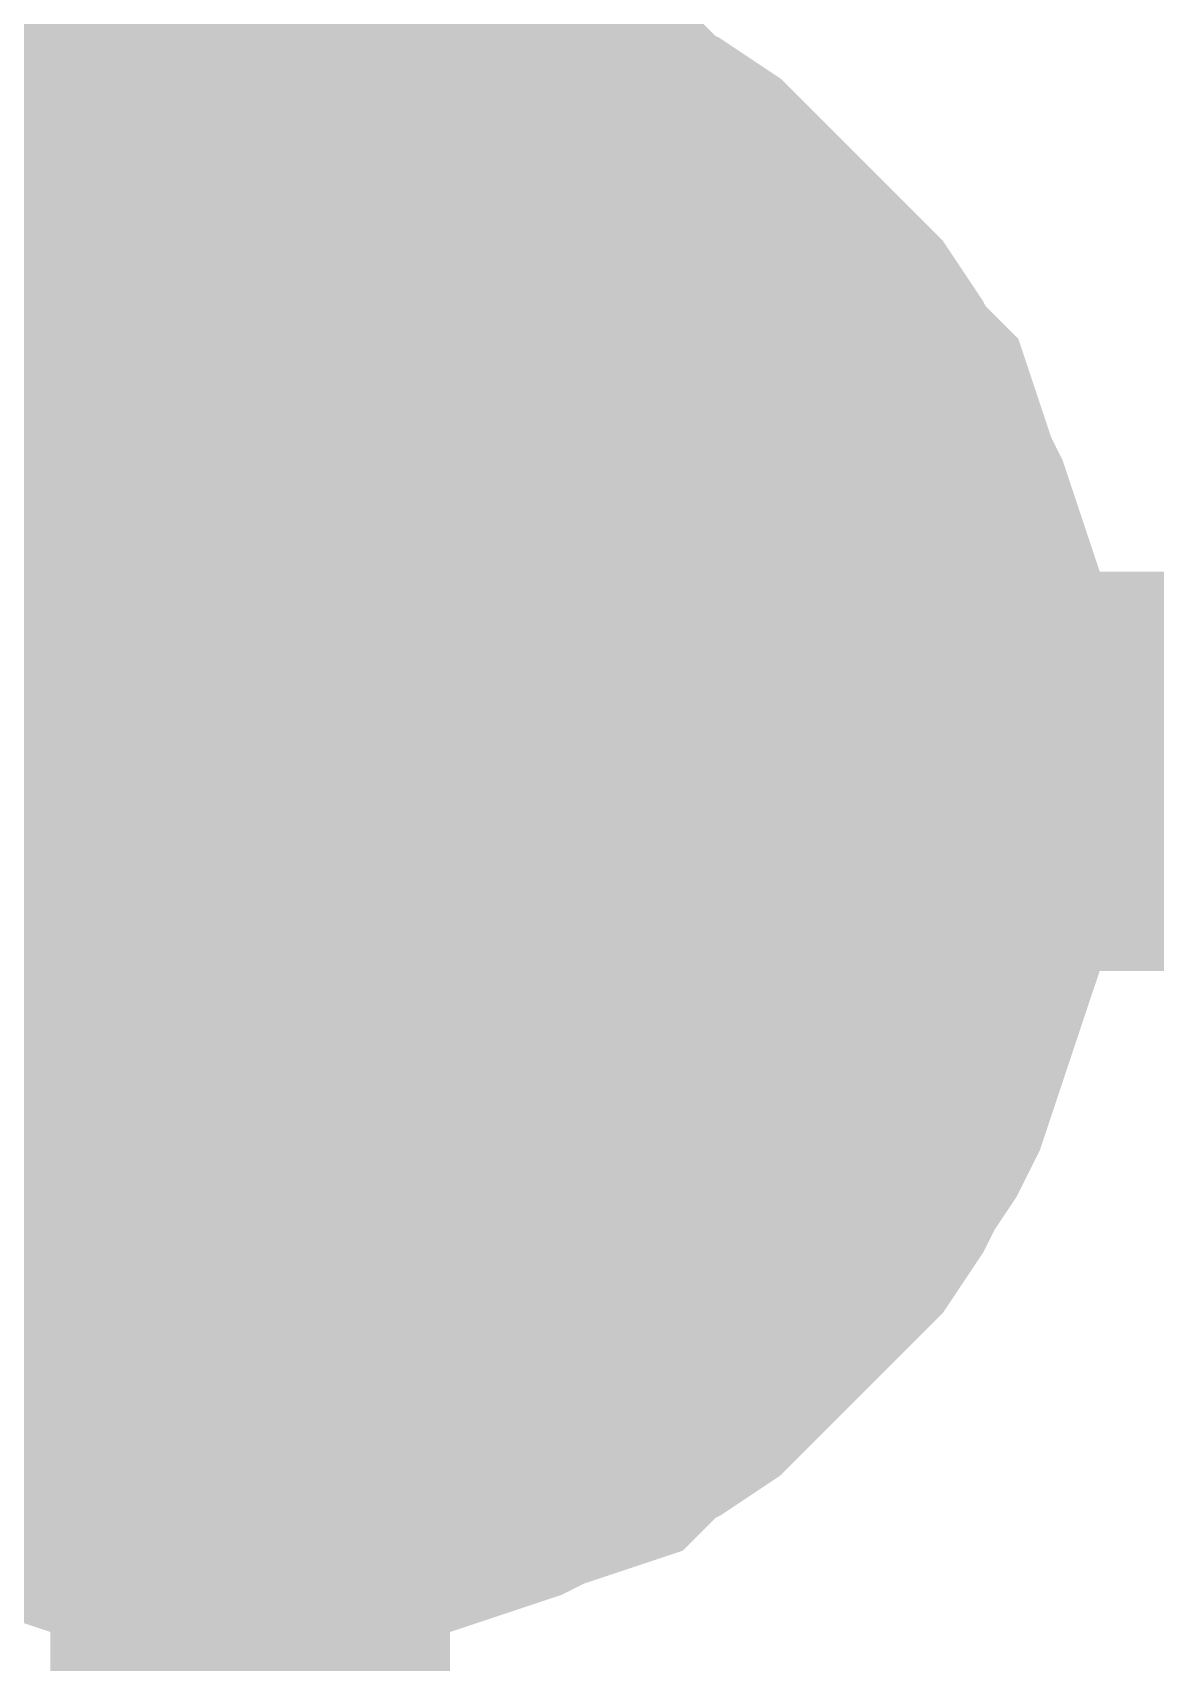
# Model space of a CAD drawing. Header units: inches. Extents: x 0 to 431, y 0 to 297.
# Drawn here: x 28.847 to 29.689, y 98.33 to 99.553 of the extents above; entities that cross this region are included whole.
import ezdxf

# ---------------------------------------------------------------- set-up
doc = ezdxf.new("R2010")
doc.units = ezdxf.units.IN
doc.layers.add('Sheet', color=255, linetype='Continuous')

msp = doc.modelspace()

# ---------------------------------------------------------------- linework, layer by layer
at = {"layer": 'Sheet'}
for points in [[(29.01, 98.9985, 0.2997, 0.2997, 0), (29.01, 101.5359, 0.2997, 0.2997, 0)], [(28.6824, 99.385, 0.2997, 0.2997, 0), (28.7076, 99.4018, 0.2997, 0.2997, 0), (28.7244, 99.4186, 0.2997, 0.2997, 0), (28.7496, 99.427, 0.2997, 0.2997, 0), (28.7664, 99.4438, 0.2997, 0.2997, 0), (28.7916, 99.4522, 0.2997, 0.2997, 0), (28.8168, 99.4606, 0.2997, 0.2997, 0), (28.8336, 99.469, 0.2997, 0.2997, 0), (28.8588, 99.4774, 0.2997, 0.2997, 0), (28.884, 99.4858, 0.2997, 0.2997, 0), (28.9092, 99.4942, 0.2997, 0.2997, 0), (28.9344, 99.4942, 0.2997, 0.2997, 0), (28.9596, 99.5026, 0.2997, 0.2997, 0), (28.9848, 99.5026, 0.2997, 0.2997, 0), (29.01, 99.5026, 0.2997, 0.2997, 0)], [(28.6824, 99.385, 0.2997, 0.2997, 0), (28.7076, 99.4018, 0.2997, 0.2997, 0), (28.7244, 99.4186, 0.2997, 0.2997, 0), (28.7496, 99.427, 0.2997, 0.2997, 0), (28.7664, 99.4438, 0.2997, 0.2997, 0), (28.7916, 99.4522, 0.2997, 0.2997, 0), (28.8168, 99.4606, 0.2997, 0.2997, 0), (28.8336, 99.469, 0.2997, 0.2997, 0), (28.8588, 99.4774, 0.2997, 0.2997, 0), (28.884, 99.4858, 0.2997, 0.2997, 0), (28.9092, 99.4942, 0.2997, 0.2997, 0), (28.9344, 99.4942, 0.2997, 0.2997, 0), (28.9596, 99.5026, 0.2997, 0.2997, 0), (28.9848, 99.5026, 0.2997, 0.2997, 0), (29.01, 99.5026, 0.2997, 0.2997, 0)], [(28.6824, 99.385, 0.2997, 0.2997, 0), (28.7076, 99.4018, 0.2997, 0.2997, 0), (28.7244, 99.4186, 0.2997, 0.2997, 0), (28.7496, 99.427, 0.2997, 0.2997, 0), (28.7664, 99.4438, 0.2997, 0.2997, 0), (28.7916, 99.4522, 0.2997, 0.2997, 0), (28.8168, 99.4606, 0.2997, 0.2997, 0), (28.8336, 99.469, 0.2997, 0.2997, 0), (28.8588, 99.4774, 0.2997, 0.2997, 0), (28.884, 99.4858, 0.2997, 0.2997, 0), (28.9092, 99.4942, 0.2997, 0.2997, 0), (28.9344, 99.4942, 0.2997, 0.2997, 0), (28.9596, 99.5026, 0.2997, 0.2997, 0), (28.9848, 99.5026, 0.2997, 0.2997, 0), (29.01, 99.5026, 0.2997, 0.2997, 0)], [(28.6824, 99.385, 0.2997, 0.2997, 0), (28.7076, 99.4018, 0.2997, 0.2997, 0), (28.7244, 99.4186, 0.2997, 0.2997, 0), (28.7496, 99.427, 0.2997, 0.2997, 0), (28.7664, 99.4438, 0.2997, 0.2997, 0), (28.7916, 99.4522, 0.2997, 0.2997, 0), (28.8168, 99.4606, 0.2997, 0.2997, 0), (28.8336, 99.469, 0.2997, 0.2997, 0), (28.8588, 99.4774, 0.2997, 0.2997, 0), (28.884, 99.4858, 0.2997, 0.2997, 0), (28.9092, 99.4942, 0.2997, 0.2997, 0), (28.9344, 99.4942, 0.2997, 0.2997, 0), (28.9596, 99.5026, 0.2997, 0.2997, 0), (28.9848, 99.5026, 0.2997, 0.2997, 0), (29.01, 99.5026, 0.2997, 0.2997, 0)], [(29.01, 99.5026, 0.2997, 0.2997, 0), (29.01, 99.5026, 0.2997, 0.2997, 0)], [(29.01, 99.5026, 0.2997, 0.2997, 0), (29.0353, 99.5026, 0.2997, 0.2997, 0), (29.0605, 99.5026, 0.2997, 0.2997, 0), (29.0857, 99.4942, 0.2997, 0.2997, 0), (29.1109, 99.4942, 0.2997, 0.2997, 0), (29.1361, 99.4858, 0.2997, 0.2997, 0), (29.1613, 99.4774, 0.2997, 0.2997, 0), (29.1865, 99.469, 0.2997, 0.2997, 0), (29.2033, 99.4606, 0.2997, 0.2997, 0), (29.2285, 99.4522, 0.2997, 0.2997, 0), (29.2537, 99.4438, 0.2997, 0.2997, 0), (29.2705, 99.427, 0.2997, 0.2997, 0), (29.2873, 99.4186, 0.2997, 0.2997, 0), (29.3125, 99.4018, 0.2997, 0.2997, 0), (29.3293, 99.385, 0.2997, 0.2997, 0), (29.3461, 99.3682, 0.2997, 0.2997, 0), (29.3629, 99.3514, 0.2997, 0.2997, 0), (29.3797, 99.3346, 0.2997, 0.2997, 0), (29.3965, 99.3178, 0.2997, 0.2997, 0), (29.4133, 99.301, 0.2997, 0.2997, 0), (29.4301, 99.2758, 0.2997, 0.2997, 0), (29.4385, 99.259, 0.2997, 0.2997, 0), (29.4553, 99.2422, 0.2997, 0.2997, 0), (29.4637, 99.217, 0.2997, 0.2997, 0), (29.4721, 99.1918, 0.2997, 0.2997, 0), (29.4805, 99.175, 0.2997, 0.2997, 0), (29.4889, 99.1498, 0.2997, 0.2997, 0), (29.4973, 99.1246, 0.2997, 0.2997, 0), (29.5057, 99.0994, 0.2997, 0.2997, 0), (29.5057, 99.0742, 0.2997, 0.2997, 0), (29.5141, 99.0489, 0.2997, 0.2997, 0), (29.5141, 99.0237, 0.2997, 0.2997, 0), (29.5141, 98.9985, 0.2997, 0.2997, 0)], [(29.01, 99.5026, 0.2997, 0.2997, 0), (29.01, 99.5026, 0.2997, 0.2997, 0)], [(29.01, 99.5026, 0.2997, 0.2997, 0), (29.0353, 99.5026, 0.2997, 0.2997, 0), (29.0605, 99.5026, 0.2997, 0.2997, 0), (29.0857, 99.4942, 0.2997, 0.2997, 0), (29.1109, 99.4942, 0.2997, 0.2997, 0), (29.1361, 99.4858, 0.2997, 0.2997, 0), (29.1613, 99.4774, 0.2997, 0.2997, 0), (29.1865, 99.469, 0.2997, 0.2997, 0), (29.2033, 99.4606, 0.2997, 0.2997, 0), (29.2285, 99.4522, 0.2997, 0.2997, 0), (29.2537, 99.4438, 0.2997, 0.2997, 0), (29.2705, 99.427, 0.2997, 0.2997, 0), (29.2873, 99.4186, 0.2997, 0.2997, 0), (29.3125, 99.4018, 0.2997, 0.2997, 0), (29.3293, 99.385, 0.2997, 0.2997, 0), (29.3461, 99.3682, 0.2997, 0.2997, 0), (29.3629, 99.3514, 0.2997, 0.2997, 0), (29.3797, 99.3346, 0.2997, 0.2997, 0), (29.3965, 99.3178, 0.2997, 0.2997, 0), (29.4133, 99.301, 0.2997, 0.2997, 0), (29.4301, 99.2758, 0.2997, 0.2997, 0), (29.4385, 99.259, 0.2997, 0.2997, 0), (29.4553, 99.2422, 0.2997, 0.2997, 0), (29.4637, 99.217, 0.2997, 0.2997, 0), (29.4721, 99.1918, 0.2997, 0.2997, 0), (29.4805, 99.175, 0.2997, 0.2997, 0), (29.4889, 99.1498, 0.2997, 0.2997, 0), (29.4973, 99.1246, 0.2997, 0.2997, 0), (29.5057, 99.0994, 0.2997, 0.2997, 0), (29.5057, 99.0742, 0.2997, 0.2997, 0), (29.5141, 99.0489, 0.2997, 0.2997, 0), (29.5141, 99.0237, 0.2997, 0.2997, 0), (29.5141, 98.9985, 0.2997, 0.2997, 0)], [(29.01, 99.5026, 0.2997, 0.2997, 0), (29.01, 99.5026, 0.2997, 0.2997, 0)], [(29.01, 99.5026, 0.2997, 0.2997, 0), (29.0353, 99.5026, 0.2997, 0.2997, 0), (29.0605, 99.5026, 0.2997, 0.2997, 0), (29.0857, 99.4942, 0.2997, 0.2997, 0), (29.1109, 99.4942, 0.2997, 0.2997, 0), (29.1361, 99.4858, 0.2997, 0.2997, 0), (29.1613, 99.4774, 0.2997, 0.2997, 0), (29.1865, 99.469, 0.2997, 0.2997, 0), (29.2033, 99.4606, 0.2997, 0.2997, 0), (29.2285, 99.4522, 0.2997, 0.2997, 0), (29.2537, 99.4438, 0.2997, 0.2997, 0), (29.2705, 99.427, 0.2997, 0.2997, 0), (29.2873, 99.4186, 0.2997, 0.2997, 0), (29.3125, 99.4018, 0.2997, 0.2997, 0), (29.3293, 99.385, 0.2997, 0.2997, 0), (29.3461, 99.3682, 0.2997, 0.2997, 0), (29.3629, 99.3514, 0.2997, 0.2997, 0), (29.3797, 99.3346, 0.2997, 0.2997, 0), (29.3965, 99.3178, 0.2997, 0.2997, 0), (29.4133, 99.301, 0.2997, 0.2997, 0), (29.4301, 99.2758, 0.2997, 0.2997, 0), (29.4385, 99.259, 0.2997, 0.2997, 0), (29.4553, 99.2422, 0.2997, 0.2997, 0), (29.4637, 99.217, 0.2997, 0.2997, 0), (29.4721, 99.1918, 0.2997, 0.2997, 0), (29.4805, 99.175, 0.2997, 0.2997, 0), (29.4889, 99.1498, 0.2997, 0.2997, 0), (29.4973, 99.1246, 0.2997, 0.2997, 0), (29.5057, 99.0994, 0.2997, 0.2997, 0), (29.5057, 99.0742, 0.2997, 0.2997, 0), (29.5141, 99.0489, 0.2997, 0.2997, 0), (29.5141, 99.0237, 0.2997, 0.2997, 0), (29.5141, 98.9985, 0.2997, 0.2997, 0)], [(29.01, 99.5026, 0.2997, 0.2997, 0), (29.01, 99.5026, 0.2997, 0.2997, 0)], [(29.01, 99.5026, 0.2997, 0.2997, 0), (29.0353, 99.5026, 0.2997, 0.2997, 0), (29.0605, 99.5026, 0.2997, 0.2997, 0), (29.0857, 99.4942, 0.2997, 0.2997, 0), (29.1109, 99.4942, 0.2997, 0.2997, 0), (29.1361, 99.4858, 0.2997, 0.2997, 0), (29.1613, 99.4774, 0.2997, 0.2997, 0), (29.1865, 99.469, 0.2997, 0.2997, 0), (29.2033, 99.4606, 0.2997, 0.2997, 0), (29.2285, 99.4522, 0.2997, 0.2997, 0), (29.2537, 99.4438, 0.2997, 0.2997, 0), (29.2705, 99.427, 0.2997, 0.2997, 0), (29.2873, 99.4186, 0.2997, 0.2997, 0), (29.3125, 99.4018, 0.2997, 0.2997, 0), (29.3293, 99.385, 0.2997, 0.2997, 0), (29.3461, 99.3682, 0.2997, 0.2997, 0), (29.3629, 99.3514, 0.2997, 0.2997, 0), (29.3797, 99.3346, 0.2997, 0.2997, 0), (29.3965, 99.3178, 0.2997, 0.2997, 0), (29.4133, 99.301, 0.2997, 0.2997, 0), (29.4301, 99.2758, 0.2997, 0.2997, 0), (29.4385, 99.259, 0.2997, 0.2997, 0), (29.4553, 99.2422, 0.2997, 0.2997, 0), (29.4637, 99.217, 0.2997, 0.2997, 0), (29.4721, 99.1918, 0.2997, 0.2997, 0), (29.4805, 99.175, 0.2997, 0.2997, 0), (29.4889, 99.1498, 0.2997, 0.2997, 0), (29.4973, 99.1246, 0.2997, 0.2997, 0), (29.5057, 99.0994, 0.2997, 0.2997, 0), (29.5057, 99.0742, 0.2997, 0.2997, 0), (29.5141, 99.0489, 0.2997, 0.2997, 0), (29.5141, 99.0237, 0.2997, 0.2997, 0), (29.5141, 98.9985, 0.2997, 0.2997, 0)], [(28.7916, 99.4522, 0.0991, 0.0991, 0), (28.8168, 99.4606, 0.0991, 0.0991, 0), (28.8336, 99.469, 0.0991, 0.0991, 0), (28.8588, 99.4774, 0.0991, 0.0991, 0), (28.884, 99.4858, 0.0991, 0.0991, 0), (28.9092, 99.4942, 0.0991, 0.0991, 0), (28.9344, 99.4942, 0.0991, 0.0991, 0), (28.9596, 99.5026, 0.0991, 0.0991, 0), (28.9848, 99.5026, 0.0991, 0.0991, 0), (29.01, 99.5026, 0.0991, 0.0991, 0)], [(28.7916, 99.4522, 0.0991, 0.0991, 0), (28.8168, 99.4606, 0.0991, 0.0991, 0), (28.8336, 99.469, 0.0991, 0.0991, 0), (28.8588, 99.4774, 0.0991, 0.0991, 0), (28.884, 99.4858, 0.0991, 0.0991, 0), (28.9092, 99.4942, 0.0991, 0.0991, 0), (28.9344, 99.4942, 0.0991, 0.0991, 0), (28.9596, 99.5026, 0.0991, 0.0991, 0), (28.9848, 99.5026, 0.0991, 0.0991, 0), (29.01, 99.5026, 0.0991, 0.0991, 0)], [(28.7916, 99.4522, 0.0991, 0.0991, 0), (28.8168, 99.4606, 0.0991, 0.0991, 0), (28.8336, 99.469, 0.0991, 0.0991, 0), (28.8588, 99.4774, 0.0991, 0.0991, 0), (28.884, 99.4858, 0.0991, 0.0991, 0), (28.9092, 99.4942, 0.0991, 0.0991, 0), (28.9344, 99.4942, 0.0991, 0.0991, 0), (28.9596, 99.5026, 0.0991, 0.0991, 0), (28.9848, 99.5026, 0.0991, 0.0991, 0), (29.01, 99.5026, 0.0991, 0.0991, 0)], [(28.7916, 99.4522, 0.0991, 0.0991, 0), (28.8168, 99.4606, 0.0991, 0.0991, 0), (28.8336, 99.469, 0.0991, 0.0991, 0), (28.8588, 99.4774, 0.0991, 0.0991, 0), (28.884, 99.4858, 0.0991, 0.0991, 0), (28.9092, 99.4942, 0.0991, 0.0991, 0), (28.9344, 99.4942, 0.0991, 0.0991, 0), (28.9596, 99.5026, 0.0991, 0.0991, 0), (28.9848, 99.5026, 0.0991, 0.0991, 0), (29.01, 99.5026, 0.0991, 0.0991, 0)], [(29.01, 99.5026, 0.0991, 0.0991, 0), (29.01, 99.5026, 0.0991, 0.0991, 0)], [(29.01, 99.5026, 0.0991, 0.0991, 0), (29.0353, 99.5026, 0.0991, 0.0991, 0), (29.0605, 99.5026, 0.0991, 0.0991, 0), (29.0857, 99.4942, 0.0991, 0.0991, 0), (29.1109, 99.4942, 0.0991, 0.0991, 0), (29.1361, 99.4858, 0.0991, 0.0991, 0), (29.1613, 99.4774, 0.0991, 0.0991, 0), (29.1865, 99.469, 0.0991, 0.0991, 0), (29.2033, 99.4606, 0.0991, 0.0991, 0), (29.2285, 99.4522, 0.0991, 0.0991, 0), (29.2537, 99.4438, 0.0991, 0.0991, 0), (29.2705, 99.427, 0.0991, 0.0991, 0), (29.2873, 99.4186, 0.0991, 0.0991, 0), (29.3125, 99.4018, 0.0991, 0.0991, 0), (29.3293, 99.385, 0.0991, 0.0991, 0), (29.3461, 99.3682, 0.0991, 0.0991, 0), (29.3629, 99.3514, 0.0991, 0.0991, 0), (29.3797, 99.3346, 0.0991, 0.0991, 0), (29.3965, 99.3178, 0.0991, 0.0991, 0), (29.4133, 99.301, 0.0991, 0.0991, 0), (29.4301, 99.2758, 0.0991, 0.0991, 0), (29.4385, 99.259, 0.0991, 0.0991, 0), (29.4553, 99.2422, 0.0991, 0.0991, 0), (29.4637, 99.217, 0.0991, 0.0991, 0), (29.4721, 99.1918, 0.0991, 0.0991, 0), (29.4805, 99.175, 0.0991, 0.0991, 0), (29.4889, 99.1498, 0.0991, 0.0991, 0), (29.4973, 99.1246, 0.0991, 0.0991, 0), (29.5057, 99.0994, 0.0991, 0.0991, 0), (29.5057, 99.0742, 0.0991, 0.0991, 0), (29.5141, 99.0489, 0.0991, 0.0991, 0), (29.5141, 99.0237, 0.0991, 0.0991, 0), (29.5141, 98.9985, 0.0991, 0.0991, 0)], [(29.01, 99.5026, 0.0991, 0.0991, 0), (29.01, 99.5026, 0.0991, 0.0991, 0)], [(29.01, 99.5026, 0.0991, 0.0991, 0), (29.0353, 99.5026, 0.0991, 0.0991, 0), (29.0605, 99.5026, 0.0991, 0.0991, 0), (29.0857, 99.4942, 0.0991, 0.0991, 0), (29.1109, 99.4942, 0.0991, 0.0991, 0), (29.1361, 99.4858, 0.0991, 0.0991, 0), (29.1613, 99.4774, 0.0991, 0.0991, 0), (29.1865, 99.469, 0.0991, 0.0991, 0), (29.2033, 99.4606, 0.0991, 0.0991, 0), (29.2285, 99.4522, 0.0991, 0.0991, 0), (29.2537, 99.4438, 0.0991, 0.0991, 0), (29.2705, 99.427, 0.0991, 0.0991, 0), (29.2873, 99.4186, 0.0991, 0.0991, 0), (29.3125, 99.4018, 0.0991, 0.0991, 0), (29.3293, 99.385, 0.0991, 0.0991, 0), (29.3461, 99.3682, 0.0991, 0.0991, 0), (29.3629, 99.3514, 0.0991, 0.0991, 0), (29.3797, 99.3346, 0.0991, 0.0991, 0), (29.3965, 99.3178, 0.0991, 0.0991, 0), (29.4133, 99.301, 0.0991, 0.0991, 0), (29.4301, 99.2758, 0.0991, 0.0991, 0), (29.4385, 99.259, 0.0991, 0.0991, 0), (29.4553, 99.2422, 0.0991, 0.0991, 0), (29.4637, 99.217, 0.0991, 0.0991, 0), (29.4721, 99.1918, 0.0991, 0.0991, 0), (29.4805, 99.175, 0.0991, 0.0991, 0), (29.4889, 99.1498, 0.0991, 0.0991, 0), (29.4973, 99.1246, 0.0991, 0.0991, 0), (29.5057, 99.0994, 0.0991, 0.0991, 0), (29.5057, 99.0742, 0.0991, 0.0991, 0), (29.5141, 99.0489, 0.0991, 0.0991, 0), (29.5141, 99.0237, 0.0991, 0.0991, 0), (29.5141, 98.9985, 0.0991, 0.0991, 0)], [(29.01, 99.5026, 0.0991, 0.0991, 0), (29.01, 99.5026, 0.0991, 0.0991, 0)], [(29.01, 99.5026, 0.0991, 0.0991, 0), (29.0353, 99.5026, 0.0991, 0.0991, 0), (29.0605, 99.5026, 0.0991, 0.0991, 0), (29.0857, 99.4942, 0.0991, 0.0991, 0), (29.1109, 99.4942, 0.0991, 0.0991, 0), (29.1361, 99.4858, 0.0991, 0.0991, 0), (29.1613, 99.4774, 0.0991, 0.0991, 0), (29.1865, 99.469, 0.0991, 0.0991, 0), (29.2033, 99.4606, 0.0991, 0.0991, 0), (29.2285, 99.4522, 0.0991, 0.0991, 0), (29.2537, 99.4438, 0.0991, 0.0991, 0), (29.2705, 99.427, 0.0991, 0.0991, 0), (29.2873, 99.4186, 0.0991, 0.0991, 0), (29.3125, 99.4018, 0.0991, 0.0991, 0), (29.3293, 99.385, 0.0991, 0.0991, 0), (29.3461, 99.3682, 0.0991, 0.0991, 0), (29.3629, 99.3514, 0.0991, 0.0991, 0), (29.3797, 99.3346, 0.0991, 0.0991, 0), (29.3965, 99.3178, 0.0991, 0.0991, 0), (29.4133, 99.301, 0.0991, 0.0991, 0), (29.4301, 99.2758, 0.0991, 0.0991, 0), (29.4385, 99.259, 0.0991, 0.0991, 0), (29.4553, 99.2422, 0.0991, 0.0991, 0), (29.4637, 99.217, 0.0991, 0.0991, 0), (29.4721, 99.1918, 0.0991, 0.0991, 0), (29.4805, 99.175, 0.0991, 0.0991, 0), (29.4889, 99.1498, 0.0991, 0.0991, 0), (29.4973, 99.1246, 0.0991, 0.0991, 0), (29.5057, 99.0994, 0.0991, 0.0991, 0), (29.5057, 99.0742, 0.0991, 0.0991, 0), (29.5141, 99.0489, 0.0991, 0.0991, 0), (29.5141, 99.0237, 0.0991, 0.0991, 0), (29.5141, 98.9985, 0.0991, 0.0991, 0)], [(29.01, 99.5026, 0.0991, 0.0991, 0), (29.01, 99.5026, 0.0991, 0.0991, 0)], [(29.01, 99.5026, 0.0991, 0.0991, 0), (29.0353, 99.5026, 0.0991, 0.0991, 0), (29.0605, 99.5026, 0.0991, 0.0991, 0), (29.0857, 99.4942, 0.0991, 0.0991, 0), (29.1109, 99.4942, 0.0991, 0.0991, 0), (29.1361, 99.4858, 0.0991, 0.0991, 0), (29.1613, 99.4774, 0.0991, 0.0991, 0), (29.1865, 99.469, 0.0991, 0.0991, 0), (29.2033, 99.4606, 0.0991, 0.0991, 0), (29.2285, 99.4522, 0.0991, 0.0991, 0), (29.2537, 99.4438, 0.0991, 0.0991, 0), (29.2705, 99.427, 0.0991, 0.0991, 0), (29.2873, 99.4186, 0.0991, 0.0991, 0), (29.3125, 99.4018, 0.0991, 0.0991, 0), (29.3293, 99.385, 0.0991, 0.0991, 0), (29.3461, 99.3682, 0.0991, 0.0991, 0), (29.3629, 99.3514, 0.0991, 0.0991, 0), (29.3797, 99.3346, 0.0991, 0.0991, 0), (29.3965, 99.3178, 0.0991, 0.0991, 0), (29.4133, 99.301, 0.0991, 0.0991, 0), (29.4301, 99.2758, 0.0991, 0.0991, 0), (29.4385, 99.259, 0.0991, 0.0991, 0), (29.4553, 99.2422, 0.0991, 0.0991, 0), (29.4637, 99.217, 0.0991, 0.0991, 0), (29.4721, 99.1918, 0.0991, 0.0991, 0), (29.4805, 99.175, 0.0991, 0.0991, 0), (29.4889, 99.1498, 0.0991, 0.0991, 0), (29.4973, 99.1246, 0.0991, 0.0991, 0), (29.5057, 99.0994, 0.0991, 0.0991, 0), (29.5057, 99.0742, 0.0991, 0.0991, 0), (29.5141, 99.0489, 0.0991, 0.0991, 0), (29.5141, 99.0237, 0.0991, 0.0991, 0), (29.5141, 98.9985, 0.0991, 0.0991, 0)], [(29.5141, 98.9985, 0.2997, 0.2997, 0), (29.5141, 98.9733, 0.2997, 0.2997, 0), (29.5141, 98.9481, 0.2997, 0.2997, 0), (29.5057, 98.9229, 0.2997, 0.2997, 0), (29.5057, 98.8977, 0.2997, 0.2997, 0), (29.4973, 98.8725, 0.2997, 0.2997, 0), (29.4889, 98.8473, 0.2997, 0.2997, 0), (29.4805, 98.8221, 0.2997, 0.2997, 0), (29.4721, 98.7969, 0.2997, 0.2997, 0), (29.4637, 98.7717, 0.2997, 0.2997, 0), (29.4553, 98.7549, 0.2997, 0.2997, 0), (29.4385, 98.7297, 0.2997, 0.2997, 0), (29.4301, 98.7129, 0.2997, 0.2997, 0), (29.4133, 98.6877, 0.2997, 0.2997, 0), (29.3965, 98.6709, 0.2997, 0.2997, 0), (29.3797, 98.6541, 0.2997, 0.2997, 0), (29.3629, 98.6373, 0.2997, 0.2997, 0), (29.3461, 98.6205, 0.2997, 0.2997, 0), (29.3293, 98.6036, 0.2997, 0.2997, 0), (29.3125, 98.5868, 0.2997, 0.2997, 0), (29.2873, 98.57, 0.2997, 0.2997, 0), (29.2705, 98.5616, 0.2997, 0.2997, 0), (29.2537, 98.5448, 0.2997, 0.2997, 0), (29.2285, 98.5364, 0.2997, 0.2997, 0), (29.2033, 98.528, 0.2997, 0.2997, 0), (29.1865, 98.5196, 0.2997, 0.2997, 0), (29.1613, 98.5112, 0.2997, 0.2997, 0), (29.1361, 98.5028, 0.2997, 0.2997, 0), (29.1109, 98.4944, 0.2997, 0.2997, 0), (29.0857, 98.4944, 0.2997, 0.2997, 0), (29.0605, 98.486, 0.2997, 0.2997, 0), (29.0353, 98.486, 0.2997, 0.2997, 0), (29.01, 98.486, 0.2997, 0.2997, 0)], [(65.5057, 98.9985, 0.2997, 0.2997, 0), (29.01, 98.9985, 0.2997, 0.2997, 0), (29.01, 91, 0.2997, 0.2997, 0), (29.01, 70.9953, 0.2997, 0.2997, 0)], [(29.5141, 98.9985, 0.2997, 0.2997, 0), (29.5141, 98.9733, 0.2997, 0.2997, 0), (29.5141, 98.9481, 0.2997, 0.2997, 0), (29.5057, 98.9229, 0.2997, 0.2997, 0), (29.5057, 98.8977, 0.2997, 0.2997, 0), (29.4973, 98.8725, 0.2997, 0.2997, 0), (29.4889, 98.8473, 0.2997, 0.2997, 0), (29.4805, 98.8221, 0.2997, 0.2997, 0), (29.4721, 98.7969, 0.2997, 0.2997, 0), (29.4637, 98.7717, 0.2997, 0.2997, 0), (29.4553, 98.7549, 0.2997, 0.2997, 0), (29.4385, 98.7297, 0.2997, 0.2997, 0), (29.4301, 98.7129, 0.2997, 0.2997, 0), (29.4133, 98.6877, 0.2997, 0.2997, 0), (29.3965, 98.6709, 0.2997, 0.2997, 0), (29.3797, 98.6541, 0.2997, 0.2997, 0), (29.3629, 98.6373, 0.2997, 0.2997, 0), (29.3461, 98.6205, 0.2997, 0.2997, 0), (29.3293, 98.6036, 0.2997, 0.2997, 0), (29.3125, 98.5868, 0.2997, 0.2997, 0), (29.2873, 98.57, 0.2997, 0.2997, 0), (29.2705, 98.5616, 0.2997, 0.2997, 0), (29.2537, 98.5448, 0.2997, 0.2997, 0), (29.2285, 98.5364, 0.2997, 0.2997, 0), (29.2033, 98.528, 0.2997, 0.2997, 0), (29.1865, 98.5196, 0.2997, 0.2997, 0), (29.1613, 98.5112, 0.2997, 0.2997, 0), (29.1361, 98.5028, 0.2997, 0.2997, 0), (29.1109, 98.4944, 0.2997, 0.2997, 0), (29.0857, 98.4944, 0.2997, 0.2997, 0), (29.0605, 98.486, 0.2997, 0.2997, 0), (29.0353, 98.486, 0.2997, 0.2997, 0), (29.01, 98.486, 0.2997, 0.2997, 0)], [(29.5141, 98.9985, 0.2997, 0.2997, 0), (29.5141, 98.9733, 0.2997, 0.2997, 0), (29.5141, 98.9481, 0.2997, 0.2997, 0), (29.5057, 98.9229, 0.2997, 0.2997, 0), (29.5057, 98.8977, 0.2997, 0.2997, 0), (29.4973, 98.8725, 0.2997, 0.2997, 0), (29.4889, 98.8473, 0.2997, 0.2997, 0), (29.4805, 98.8221, 0.2997, 0.2997, 0), (29.4721, 98.7969, 0.2997, 0.2997, 0), (29.4637, 98.7717, 0.2997, 0.2997, 0), (29.4553, 98.7549, 0.2997, 0.2997, 0), (29.4385, 98.7297, 0.2997, 0.2997, 0), (29.4301, 98.7129, 0.2997, 0.2997, 0), (29.4133, 98.6877, 0.2997, 0.2997, 0), (29.3965, 98.6709, 0.2997, 0.2997, 0), (29.3797, 98.6541, 0.2997, 0.2997, 0), (29.3629, 98.6373, 0.2997, 0.2997, 0), (29.3461, 98.6205, 0.2997, 0.2997, 0), (29.3293, 98.6036, 0.2997, 0.2997, 0), (29.3125, 98.5868, 0.2997, 0.2997, 0), (29.2873, 98.57, 0.2997, 0.2997, 0), (29.2705, 98.5616, 0.2997, 0.2997, 0), (29.2537, 98.5448, 0.2997, 0.2997, 0), (29.2285, 98.5364, 0.2997, 0.2997, 0), (29.2033, 98.528, 0.2997, 0.2997, 0), (29.1865, 98.5196, 0.2997, 0.2997, 0), (29.1613, 98.5112, 0.2997, 0.2997, 0), (29.1361, 98.5028, 0.2997, 0.2997, 0), (29.1109, 98.4944, 0.2997, 0.2997, 0), (29.0857, 98.4944, 0.2997, 0.2997, 0), (29.0605, 98.486, 0.2997, 0.2997, 0), (29.0353, 98.486, 0.2997, 0.2997, 0), (29.01, 98.486, 0.2997, 0.2997, 0)], [(29.5141, 98.9985, 0.2997, 0.2997, 0), (29.5141, 98.9733, 0.2997, 0.2997, 0), (29.5141, 98.9481, 0.2997, 0.2997, 0), (29.5057, 98.9229, 0.2997, 0.2997, 0), (29.5057, 98.8977, 0.2997, 0.2997, 0), (29.4973, 98.8725, 0.2997, 0.2997, 0), (29.4889, 98.8473, 0.2997, 0.2997, 0), (29.4805, 98.8221, 0.2997, 0.2997, 0), (29.4721, 98.7969, 0.2997, 0.2997, 0), (29.4637, 98.7717, 0.2997, 0.2997, 0), (29.4553, 98.7549, 0.2997, 0.2997, 0), (29.4385, 98.7297, 0.2997, 0.2997, 0), (29.4301, 98.7129, 0.2997, 0.2997, 0), (29.4133, 98.6877, 0.2997, 0.2997, 0), (29.3965, 98.6709, 0.2997, 0.2997, 0), (29.3797, 98.6541, 0.2997, 0.2997, 0), (29.3629, 98.6373, 0.2997, 0.2997, 0), (29.3461, 98.6205, 0.2997, 0.2997, 0), (29.3293, 98.6036, 0.2997, 0.2997, 0), (29.3125, 98.5868, 0.2997, 0.2997, 0), (29.2873, 98.57, 0.2997, 0.2997, 0), (29.2705, 98.5616, 0.2997, 0.2997, 0), (29.2537, 98.5448, 0.2997, 0.2997, 0), (29.2285, 98.5364, 0.2997, 0.2997, 0), (29.2033, 98.528, 0.2997, 0.2997, 0), (29.1865, 98.5196, 0.2997, 0.2997, 0), (29.1613, 98.5112, 0.2997, 0.2997, 0), (29.1361, 98.5028, 0.2997, 0.2997, 0), (29.1109, 98.4944, 0.2997, 0.2997, 0), (29.0857, 98.4944, 0.2997, 0.2997, 0), (29.0605, 98.486, 0.2997, 0.2997, 0), (29.0353, 98.486, 0.2997, 0.2997, 0), (29.01, 98.486, 0.2997, 0.2997, 0)], [(29.5141, 98.9985, 0.2997, 0.2997, 0), (29.5141, 98.9985, 0.2997, 0.2997, 0), (29.5141, 98.9985, 0.2997, 0.2997, 0), (29.5141, 98.9985, 0.2997, 0.2997, 0), (29.5141, 98.9985, 0.2997, 0.2997, 0), (29.5141, 98.9985, 0.2997, 0.2997, 0), (29.5141, 98.9985, 0.2997, 0.2997, 0), (29.5141, 98.9985, 0.2997, 0.2997, 0), (29.5141, 98.9985, 0.2997, 0.2997, 0), (29.5141, 98.9985, 0.2997, 0.2997, 0), (29.5141, 98.9985, 0.2997, 0.2997, 0), (29.5141, 98.9985, 0.2997, 0.2997, 0), (29.5141, 98.9985, 0.2997, 0.2997, 0), (29.5141, 98.9985, 0.2997, 0.2997, 0), (29.5141, 98.9985, 0.2997, 0.2997, 0), (29.5141, 98.9985, 0.2997, 0.2997, 0), (29.5141, 98.9985, 0.2997, 0.2997, 0), (29.5141, 98.9985, 0.2997, 0.2997, 0), (29.5141, 98.9985, 0.2997, 0.2997, 0), (29.5141, 98.9985, 0.2997, 0.2997, 0), (29.5141, 98.9985, 0.2997, 0.2997, 0), (29.5141, 98.9985, 0.2997, 0.2997, 0), (29.5141, 98.9985, 0.2997, 0.2997, 0), (29.5141, 98.9985, 0.2997, 0.2997, 0), (29.5141, 98.9985, 0.2997, 0.2997, 0), (29.5141, 98.9985, 0.2997, 0.2997, 0), (29.5141, 98.9985, 0.2997, 0.2997, 0), (29.5141, 98.9985, 0.2997, 0.2997, 0), (29.5141, 98.9985, 0.2997, 0.2997, 0), (29.5141, 98.9985, 0.2997, 0.2997, 0), (29.5141, 98.9985, 0.2997, 0.2997, 0), (29.5141, 98.9985, 0.2997, 0.2997, 0), (29.5141, 98.9985, 0.2997, 0.2997, 0)], [(29.5141, 98.9985, 0.2997, 0.2997, 0), (29.5141, 98.9985, 0.2997, 0.2997, 0)], [(29.5141, 98.9985, 0.2997, 0.2997, 0), (29.5141, 98.9985, 0.2997, 0.2997, 0), (29.5141, 98.9985, 0.2997, 0.2997, 0), (29.5141, 98.9985, 0.2997, 0.2997, 0), (29.5141, 98.9985, 0.2997, 0.2997, 0), (29.5141, 98.9985, 0.2997, 0.2997, 0), (29.5141, 98.9985, 0.2997, 0.2997, 0), (29.5141, 98.9985, 0.2997, 0.2997, 0), (29.5141, 98.9985, 0.2997, 0.2997, 0), (29.5141, 98.9985, 0.2997, 0.2997, 0), (29.5141, 98.9985, 0.2997, 0.2997, 0), (29.5141, 98.9985, 0.2997, 0.2997, 0), (29.5141, 98.9985, 0.2997, 0.2997, 0), (29.5141, 98.9985, 0.2997, 0.2997, 0), (29.5141, 98.9985, 0.2997, 0.2997, 0), (29.5141, 98.9985, 0.2997, 0.2997, 0), (29.5141, 98.9985, 0.2997, 0.2997, 0), (29.5141, 98.9985, 0.2997, 0.2997, 0), (29.5141, 98.9985, 0.2997, 0.2997, 0), (29.5141, 98.9985, 0.2997, 0.2997, 0), (29.5141, 98.9985, 0.2997, 0.2997, 0), (29.5141, 98.9985, 0.2997, 0.2997, 0), (29.5141, 98.9985, 0.2997, 0.2997, 0), (29.5141, 98.9985, 0.2997, 0.2997, 0), (29.5141, 98.9985, 0.2997, 0.2997, 0), (29.5141, 98.9985, 0.2997, 0.2997, 0), (29.5141, 98.9985, 0.2997, 0.2997, 0), (29.5141, 98.9985, 0.2997, 0.2997, 0), (29.5141, 98.9985, 0.2997, 0.2997, 0), (29.5141, 98.9985, 0.2997, 0.2997, 0), (29.5141, 98.9985, 0.2997, 0.2997, 0), (29.5141, 98.9985, 0.2997, 0.2997, 0), (29.5141, 98.9985, 0.2997, 0.2997, 0)], [(29.5141, 98.9985, 0.2997, 0.2997, 0), (29.5141, 98.9985, 0.2997, 0.2997, 0)], [(29.5141, 98.9985, 0.2997, 0.2997, 0), (29.5141, 98.9985, 0.2997, 0.2997, 0), (29.5141, 98.9985, 0.2997, 0.2997, 0), (29.5141, 98.9985, 0.2997, 0.2997, 0), (29.5141, 98.9985, 0.2997, 0.2997, 0), (29.5141, 98.9985, 0.2997, 0.2997, 0), (29.5141, 98.9985, 0.2997, 0.2997, 0), (29.5141, 98.9985, 0.2997, 0.2997, 0), (29.5141, 98.9985, 0.2997, 0.2997, 0), (29.5141, 98.9985, 0.2997, 0.2997, 0), (29.5141, 98.9985, 0.2997, 0.2997, 0), (29.5141, 98.9985, 0.2997, 0.2997, 0), (29.5141, 98.9985, 0.2997, 0.2997, 0), (29.5141, 98.9985, 0.2997, 0.2997, 0), (29.5141, 98.9985, 0.2997, 0.2997, 0), (29.5141, 98.9985, 0.2997, 0.2997, 0), (29.5141, 98.9985, 0.2997, 0.2997, 0), (29.5141, 98.9985, 0.2997, 0.2997, 0), (29.5141, 98.9985, 0.2997, 0.2997, 0), (29.5141, 98.9985, 0.2997, 0.2997, 0), (29.5141, 98.9985, 0.2997, 0.2997, 0), (29.5141, 98.9985, 0.2997, 0.2997, 0), (29.5141, 98.9985, 0.2997, 0.2997, 0), (29.5141, 98.9985, 0.2997, 0.2997, 0), (29.5141, 98.9985, 0.2997, 0.2997, 0), (29.5141, 98.9985, 0.2997, 0.2997, 0), (29.5141, 98.9985, 0.2997, 0.2997, 0), (29.5141, 98.9985, 0.2997, 0.2997, 0), (29.5141, 98.9985, 0.2997, 0.2997, 0), (29.5141, 98.9985, 0.2997, 0.2997, 0), (29.5141, 98.9985, 0.2997, 0.2997, 0), (29.5141, 98.9985, 0.2997, 0.2997, 0), (29.5141, 98.9985, 0.2997, 0.2997, 0)], [(29.5141, 98.9985, 0.2997, 0.2997, 0), (29.5141, 98.9985, 0.2997, 0.2997, 0)], [(29.5141, 98.9985, 0.2997, 0.2997, 0), (29.5141, 98.9985, 0.2997, 0.2997, 0), (29.5141, 98.9985, 0.2997, 0.2997, 0), (29.5141, 98.9985, 0.2997, 0.2997, 0), (29.5141, 98.9985, 0.2997, 0.2997, 0), (29.5141, 98.9985, 0.2997, 0.2997, 0), (29.5141, 98.9985, 0.2997, 0.2997, 0), (29.5141, 98.9985, 0.2997, 0.2997, 0), (29.5141, 98.9985, 0.2997, 0.2997, 0), (29.5141, 98.9985, 0.2997, 0.2997, 0), (29.5141, 98.9985, 0.2997, 0.2997, 0), (29.5141, 98.9985, 0.2997, 0.2997, 0), (29.5141, 98.9985, 0.2997, 0.2997, 0), (29.5141, 98.9985, 0.2997, 0.2997, 0), (29.5141, 98.9985, 0.2997, 0.2997, 0), (29.5141, 98.9985, 0.2997, 0.2997, 0), (29.5141, 98.9985, 0.2997, 0.2997, 0), (29.5141, 98.9985, 0.2997, 0.2997, 0), (29.5141, 98.9985, 0.2997, 0.2997, 0), (29.5141, 98.9985, 0.2997, 0.2997, 0), (29.5141, 98.9985, 0.2997, 0.2997, 0), (29.5141, 98.9985, 0.2997, 0.2997, 0), (29.5141, 98.9985, 0.2997, 0.2997, 0), (29.5141, 98.9985, 0.2997, 0.2997, 0), (29.5141, 98.9985, 0.2997, 0.2997, 0), (29.5141, 98.9985, 0.2997, 0.2997, 0), (29.5141, 98.9985, 0.2997, 0.2997, 0), (29.5141, 98.9985, 0.2997, 0.2997, 0), (29.5141, 98.9985, 0.2997, 0.2997, 0), (29.5141, 98.9985, 0.2997, 0.2997, 0), (29.5141, 98.9985, 0.2997, 0.2997, 0), (29.5141, 98.9985, 0.2997, 0.2997, 0), (29.5141, 98.9985, 0.2997, 0.2997, 0)], [(29.5141, 98.9985, 0.2997, 0.2997, 0), (29.5141, 98.9985, 0.2997, 0.2997, 0)], [(29.5141, 98.9985, 0.0991, 0.0991, 0), (29.5141, 98.9733, 0.0991, 0.0991, 0), (29.5141, 98.9481, 0.0991, 0.0991, 0), (29.5057, 98.9229, 0.0991, 0.0991, 0), (29.5057, 98.8977, 0.0991, 0.0991, 0), (29.4973, 98.8725, 0.0991, 0.0991, 0), (29.4889, 98.8473, 0.0991, 0.0991, 0), (29.4805, 98.8221, 0.0991, 0.0991, 0), (29.4721, 98.7969, 0.0991, 0.0991, 0), (29.4637, 98.7717, 0.0991, 0.0991, 0), (29.4553, 98.7549, 0.0991, 0.0991, 0), (29.4385, 98.7297, 0.0991, 0.0991, 0), (29.4301, 98.7129, 0.0991, 0.0991, 0), (29.4133, 98.6877, 0.0991, 0.0991, 0), (29.3965, 98.6709, 0.0991, 0.0991, 0), (29.3797, 98.6541, 0.0991, 0.0991, 0), (29.3629, 98.6373, 0.0991, 0.0991, 0), (29.3461, 98.6205, 0.0991, 0.0991, 0), (29.3293, 98.6036, 0.0991, 0.0991, 0), (29.3125, 98.5868, 0.0991, 0.0991, 0), (29.2873, 98.57, 0.0991, 0.0991, 0), (29.2705, 98.5616, 0.0991, 0.0991, 0), (29.2537, 98.5448, 0.0991, 0.0991, 0), (29.2285, 98.5364, 0.0991, 0.0991, 0), (29.2033, 98.528, 0.0991, 0.0991, 0), (29.1865, 98.5196, 0.0991, 0.0991, 0), (29.1613, 98.5112, 0.0991, 0.0991, 0), (29.1361, 98.5028, 0.0991, 0.0991, 0), (29.1109, 98.4944, 0.0991, 0.0991, 0), (29.0857, 98.4944, 0.0991, 0.0991, 0), (29.0605, 98.486, 0.0991, 0.0991, 0), (29.0353, 98.486, 0.0991, 0.0991, 0), (29.01, 98.486, 0.0991, 0.0991, 0)], [(29.5141, 98.9985, 0.0991, 0.0991, 0), (29.5141, 98.9733, 0.0991, 0.0991, 0), (29.5141, 98.9481, 0.0991, 0.0991, 0), (29.5057, 98.9229, 0.0991, 0.0991, 0), (29.5057, 98.8977, 0.0991, 0.0991, 0), (29.4973, 98.8725, 0.0991, 0.0991, 0), (29.4889, 98.8473, 0.0991, 0.0991, 0), (29.4805, 98.8221, 0.0991, 0.0991, 0), (29.4721, 98.7969, 0.0991, 0.0991, 0), (29.4637, 98.7717, 0.0991, 0.0991, 0), (29.4553, 98.7549, 0.0991, 0.0991, 0), (29.4385, 98.7297, 0.0991, 0.0991, 0), (29.4301, 98.7129, 0.0991, 0.0991, 0), (29.4133, 98.6877, 0.0991, 0.0991, 0), (29.3965, 98.6709, 0.0991, 0.0991, 0), (29.3797, 98.6541, 0.0991, 0.0991, 0), (29.3629, 98.6373, 0.0991, 0.0991, 0), (29.3461, 98.6205, 0.0991, 0.0991, 0), (29.3293, 98.6036, 0.0991, 0.0991, 0), (29.3125, 98.5868, 0.0991, 0.0991, 0), (29.2873, 98.57, 0.0991, 0.0991, 0), (29.2705, 98.5616, 0.0991, 0.0991, 0), (29.2537, 98.5448, 0.0991, 0.0991, 0), (29.2285, 98.5364, 0.0991, 0.0991, 0), (29.2033, 98.528, 0.0991, 0.0991, 0), (29.1865, 98.5196, 0.0991, 0.0991, 0), (29.1613, 98.5112, 0.0991, 0.0991, 0), (29.1361, 98.5028, 0.0991, 0.0991, 0), (29.1109, 98.4944, 0.0991, 0.0991, 0), (29.0857, 98.4944, 0.0991, 0.0991, 0), (29.0605, 98.486, 0.0991, 0.0991, 0), (29.0353, 98.486, 0.0991, 0.0991, 0), (29.01, 98.486, 0.0991, 0.0991, 0)], [(29.5141, 98.9985, 0.0991, 0.0991, 0), (29.5141, 98.9733, 0.0991, 0.0991, 0), (29.5141, 98.9481, 0.0991, 0.0991, 0), (29.5057, 98.9229, 0.0991, 0.0991, 0), (29.5057, 98.8977, 0.0991, 0.0991, 0), (29.4973, 98.8725, 0.0991, 0.0991, 0), (29.4889, 98.8473, 0.0991, 0.0991, 0), (29.4805, 98.8221, 0.0991, 0.0991, 0), (29.4721, 98.7969, 0.0991, 0.0991, 0), (29.4637, 98.7717, 0.0991, 0.0991, 0), (29.4553, 98.7549, 0.0991, 0.0991, 0), (29.4385, 98.7297, 0.0991, 0.0991, 0), (29.4301, 98.7129, 0.0991, 0.0991, 0), (29.4133, 98.6877, 0.0991, 0.0991, 0), (29.3965, 98.6709, 0.0991, 0.0991, 0), (29.3797, 98.6541, 0.0991, 0.0991, 0), (29.3629, 98.6373, 0.0991, 0.0991, 0), (29.3461, 98.6205, 0.0991, 0.0991, 0), (29.3293, 98.6036, 0.0991, 0.0991, 0), (29.3125, 98.5868, 0.0991, 0.0991, 0), (29.2873, 98.57, 0.0991, 0.0991, 0), (29.2705, 98.5616, 0.0991, 0.0991, 0), (29.2537, 98.5448, 0.0991, 0.0991, 0), (29.2285, 98.5364, 0.0991, 0.0991, 0), (29.2033, 98.528, 0.0991, 0.0991, 0), (29.1865, 98.5196, 0.0991, 0.0991, 0), (29.1613, 98.5112, 0.0991, 0.0991, 0), (29.1361, 98.5028, 0.0991, 0.0991, 0), (29.1109, 98.4944, 0.0991, 0.0991, 0), (29.0857, 98.4944, 0.0991, 0.0991, 0), (29.0605, 98.486, 0.0991, 0.0991, 0), (29.0353, 98.486, 0.0991, 0.0991, 0), (29.01, 98.486, 0.0991, 0.0991, 0)], [(29.5141, 98.9985, 0.0991, 0.0991, 0), (29.5141, 98.9733, 0.0991, 0.0991, 0), (29.5141, 98.9481, 0.0991, 0.0991, 0), (29.5057, 98.9229, 0.0991, 0.0991, 0), (29.5057, 98.8977, 0.0991, 0.0991, 0), (29.4973, 98.8725, 0.0991, 0.0991, 0), (29.4889, 98.8473, 0.0991, 0.0991, 0), (29.4805, 98.8221, 0.0991, 0.0991, 0), (29.4721, 98.7969, 0.0991, 0.0991, 0), (29.4637, 98.7717, 0.0991, 0.0991, 0), (29.4553, 98.7549, 0.0991, 0.0991, 0), (29.4385, 98.7297, 0.0991, 0.0991, 0), (29.4301, 98.7129, 0.0991, 0.0991, 0), (29.4133, 98.6877, 0.0991, 0.0991, 0), (29.3965, 98.6709, 0.0991, 0.0991, 0), (29.3797, 98.6541, 0.0991, 0.0991, 0), (29.3629, 98.6373, 0.0991, 0.0991, 0), (29.3461, 98.6205, 0.0991, 0.0991, 0), (29.3293, 98.6036, 0.0991, 0.0991, 0), (29.3125, 98.5868, 0.0991, 0.0991, 0), (29.2873, 98.57, 0.0991, 0.0991, 0), (29.2705, 98.5616, 0.0991, 0.0991, 0), (29.2537, 98.5448, 0.0991, 0.0991, 0), (29.2285, 98.5364, 0.0991, 0.0991, 0), (29.2033, 98.528, 0.0991, 0.0991, 0), (29.1865, 98.5196, 0.0991, 0.0991, 0), (29.1613, 98.5112, 0.0991, 0.0991, 0), (29.1361, 98.5028, 0.0991, 0.0991, 0), (29.1109, 98.4944, 0.0991, 0.0991, 0), (29.0857, 98.4944, 0.0991, 0.0991, 0), (29.0605, 98.486, 0.0991, 0.0991, 0), (29.0353, 98.486, 0.0991, 0.0991, 0), (29.01, 98.486, 0.0991, 0.0991, 0)], [(29.5141, 98.9985, 0.0991, 0.0991, 0), (29.5141, 98.9985, 0.0991, 0.0991, 0), (29.5141, 98.9985, 0.0991, 0.0991, 0), (29.5141, 98.9985, 0.0991, 0.0991, 0), (29.5141, 98.9985, 0.0991, 0.0991, 0), (29.5141, 98.9985, 0.0991, 0.0991, 0), (29.5141, 98.9985, 0.0991, 0.0991, 0), (29.5141, 98.9985, 0.0991, 0.0991, 0), (29.5141, 98.9985, 0.0991, 0.0991, 0), (29.5141, 98.9985, 0.0991, 0.0991, 0), (29.5141, 98.9985, 0.0991, 0.0991, 0), (29.5141, 98.9985, 0.0991, 0.0991, 0), (29.5141, 98.9985, 0.0991, 0.0991, 0), (29.5141, 98.9985, 0.0991, 0.0991, 0), (29.5141, 98.9985, 0.0991, 0.0991, 0), (29.5141, 98.9985, 0.0991, 0.0991, 0), (29.5141, 98.9985, 0.0991, 0.0991, 0), (29.5141, 98.9985, 0.0991, 0.0991, 0), (29.5141, 98.9985, 0.0991, 0.0991, 0), (29.5141, 98.9985, 0.0991, 0.0991, 0), (29.5141, 98.9985, 0.0991, 0.0991, 0), (29.5141, 98.9985, 0.0991, 0.0991, 0), (29.5141, 98.9985, 0.0991, 0.0991, 0), (29.5141, 98.9985, 0.0991, 0.0991, 0), (29.5141, 98.9985, 0.0991, 0.0991, 0), (29.5141, 98.9985, 0.0991, 0.0991, 0), (29.5141, 98.9985, 0.0991, 0.0991, 0), (29.5141, 98.9985, 0.0991, 0.0991, 0), (29.5141, 98.9985, 0.0991, 0.0991, 0), (29.5141, 98.9985, 0.0991, 0.0991, 0), (29.5141, 98.9985, 0.0991, 0.0991, 0), (29.5141, 98.9985, 0.0991, 0.0991, 0), (29.5141, 98.9985, 0.0991, 0.0991, 0)], [(29.5141, 98.9985, 0.0991, 0.0991, 0), (29.5141, 98.9985, 0.0991, 0.0991, 0)], [(29.5141, 98.9985, 0.0991, 0.0991, 0), (29.5141, 98.9985, 0.0991, 0.0991, 0), (29.5141, 98.9985, 0.0991, 0.0991, 0), (29.5141, 98.9985, 0.0991, 0.0991, 0), (29.5141, 98.9985, 0.0991, 0.0991, 0), (29.5141, 98.9985, 0.0991, 0.0991, 0), (29.5141, 98.9985, 0.0991, 0.0991, 0), (29.5141, 98.9985, 0.0991, 0.0991, 0), (29.5141, 98.9985, 0.0991, 0.0991, 0), (29.5141, 98.9985, 0.0991, 0.0991, 0), (29.5141, 98.9985, 0.0991, 0.0991, 0), (29.5141, 98.9985, 0.0991, 0.0991, 0), (29.5141, 98.9985, 0.0991, 0.0991, 0), (29.5141, 98.9985, 0.0991, 0.0991, 0), (29.5141, 98.9985, 0.0991, 0.0991, 0), (29.5141, 98.9985, 0.0991, 0.0991, 0), (29.5141, 98.9985, 0.0991, 0.0991, 0), (29.5141, 98.9985, 0.0991, 0.0991, 0), (29.5141, 98.9985, 0.0991, 0.0991, 0), (29.5141, 98.9985, 0.0991, 0.0991, 0), (29.5141, 98.9985, 0.0991, 0.0991, 0), (29.5141, 98.9985, 0.0991, 0.0991, 0), (29.5141, 98.9985, 0.0991, 0.0991, 0), (29.5141, 98.9985, 0.0991, 0.0991, 0), (29.5141, 98.9985, 0.0991, 0.0991, 0), (29.5141, 98.9985, 0.0991, 0.0991, 0), (29.5141, 98.9985, 0.0991, 0.0991, 0), (29.5141, 98.9985, 0.0991, 0.0991, 0), (29.5141, 98.9985, 0.0991, 0.0991, 0), (29.5141, 98.9985, 0.0991, 0.0991, 0), (29.5141, 98.9985, 0.0991, 0.0991, 0), (29.5141, 98.9985, 0.0991, 0.0991, 0), (29.5141, 98.9985, 0.0991, 0.0991, 0)], [(29.5141, 98.9985, 0.0991, 0.0991, 0), (29.5141, 98.9985, 0.0991, 0.0991, 0)], [(29.5141, 98.9985, 0.0991, 0.0991, 0), (29.5141, 98.9985, 0.0991, 0.0991, 0), (29.5141, 98.9985, 0.0991, 0.0991, 0), (29.5141, 98.9985, 0.0991, 0.0991, 0), (29.5141, 98.9985, 0.0991, 0.0991, 0), (29.5141, 98.9985, 0.0991, 0.0991, 0), (29.5141, 98.9985, 0.0991, 0.0991, 0), (29.5141, 98.9985, 0.0991, 0.0991, 0), (29.5141, 98.9985, 0.0991, 0.0991, 0), (29.5141, 98.9985, 0.0991, 0.0991, 0), (29.5141, 98.9985, 0.0991, 0.0991, 0), (29.5141, 98.9985, 0.0991, 0.0991, 0), (29.5141, 98.9985, 0.0991, 0.0991, 0), (29.5141, 98.9985, 0.0991, 0.0991, 0), (29.5141, 98.9985, 0.0991, 0.0991, 0), (29.5141, 98.9985, 0.0991, 0.0991, 0), (29.5141, 98.9985, 0.0991, 0.0991, 0), (29.5141, 98.9985, 0.0991, 0.0991, 0), (29.5141, 98.9985, 0.0991, 0.0991, 0), (29.5141, 98.9985, 0.0991, 0.0991, 0), (29.5141, 98.9985, 0.0991, 0.0991, 0), (29.5141, 98.9985, 0.0991, 0.0991, 0), (29.5141, 98.9985, 0.0991, 0.0991, 0), (29.5141, 98.9985, 0.0991, 0.0991, 0), (29.5141, 98.9985, 0.0991, 0.0991, 0), (29.5141, 98.9985, 0.0991, 0.0991, 0), (29.5141, 98.9985, 0.0991, 0.0991, 0), (29.5141, 98.9985, 0.0991, 0.0991, 0), (29.5141, 98.9985, 0.0991, 0.0991, 0), (29.5141, 98.9985, 0.0991, 0.0991, 0), (29.5141, 98.9985, 0.0991, 0.0991, 0), (29.5141, 98.9985, 0.0991, 0.0991, 0), (29.5141, 98.9985, 0.0991, 0.0991, 0)], [(29.5141, 98.9985, 0.0991, 0.0991, 0), (29.5141, 98.9985, 0.0991, 0.0991, 0)], [(29.5141, 98.9985, 0.0991, 0.0991, 0), (29.5141, 98.9985, 0.0991, 0.0991, 0), (29.5141, 98.9985, 0.0991, 0.0991, 0), (29.5141, 98.9985, 0.0991, 0.0991, 0), (29.5141, 98.9985, 0.0991, 0.0991, 0), (29.5141, 98.9985, 0.0991, 0.0991, 0), (29.5141, 98.9985, 0.0991, 0.0991, 0), (29.5141, 98.9985, 0.0991, 0.0991, 0), (29.5141, 98.9985, 0.0991, 0.0991, 0), (29.5141, 98.9985, 0.0991, 0.0991, 0), (29.5141, 98.9985, 0.0991, 0.0991, 0), (29.5141, 98.9985, 0.0991, 0.0991, 0), (29.5141, 98.9985, 0.0991, 0.0991, 0), (29.5141, 98.9985, 0.0991, 0.0991, 0), (29.5141, 98.9985, 0.0991, 0.0991, 0), (29.5141, 98.9985, 0.0991, 0.0991, 0), (29.5141, 98.9985, 0.0991, 0.0991, 0), (29.5141, 98.9985, 0.0991, 0.0991, 0), (29.5141, 98.9985, 0.0991, 0.0991, 0), (29.5141, 98.9985, 0.0991, 0.0991, 0), (29.5141, 98.9985, 0.0991, 0.0991, 0), (29.5141, 98.9985, 0.0991, 0.0991, 0), (29.5141, 98.9985, 0.0991, 0.0991, 0), (29.5141, 98.9985, 0.0991, 0.0991, 0), (29.5141, 98.9985, 0.0991, 0.0991, 0), (29.5141, 98.9985, 0.0991, 0.0991, 0), (29.5141, 98.9985, 0.0991, 0.0991, 0), (29.5141, 98.9985, 0.0991, 0.0991, 0), (29.5141, 98.9985, 0.0991, 0.0991, 0), (29.5141, 98.9985, 0.0991, 0.0991, 0), (29.5141, 98.9985, 0.0991, 0.0991, 0), (29.5141, 98.9985, 0.0991, 0.0991, 0), (29.5141, 98.9985, 0.0991, 0.0991, 0)], [(29.5141, 98.9985, 0.0991, 0.0991, 0), (29.5141, 98.9985, 0.0991, 0.0991, 0)], [(29.01, 98.486, 0.2997, 0.2997, 0), (28.9848, 98.486, 0.2997, 0.2997, 0), (28.9596, 98.486, 0.2997, 0.2997, 0), (28.9344, 98.4944, 0.2997, 0.2997, 0), (28.9092, 98.4944, 0.2997, 0.2997, 0), (28.884, 98.5028, 0.2997, 0.2997, 0), (28.8588, 98.5112, 0.2997, 0.2997, 0), (28.8336, 98.5196, 0.2997, 0.2997, 0), (28.8168, 98.528, 0.2997, 0.2997, 0), (28.7916, 98.5364, 0.2997, 0.2997, 0), (28.7664, 98.5448, 0.2997, 0.2997, 0), (28.7496, 98.5616, 0.2997, 0.2997, 0), (28.7244, 98.57, 0.2997, 0.2997, 0), (28.7076, 98.5868, 0.2997, 0.2997, 0), (28.6824, 98.6036, 0.2997, 0.2997, 0)], [(29.01, 98.486, 0.2997, 0.2997, 0), (28.9848, 98.486, 0.2997, 0.2997, 0), (28.9596, 98.486, 0.2997, 0.2997, 0), (28.9344, 98.4944, 0.2997, 0.2997, 0), (28.9092, 98.4944, 0.2997, 0.2997, 0), (28.884, 98.5028, 0.2997, 0.2997, 0), (28.8588, 98.5112, 0.2997, 0.2997, 0), (28.8336, 98.5196, 0.2997, 0.2997, 0), (28.8168, 98.528, 0.2997, 0.2997, 0), (28.7916, 98.5364, 0.2997, 0.2997, 0), (28.7664, 98.5448, 0.2997, 0.2997, 0), (28.7496, 98.5616, 0.2997, 0.2997, 0), (28.7244, 98.57, 0.2997, 0.2997, 0), (28.7076, 98.5868, 0.2997, 0.2997, 0), (28.6824, 98.6036, 0.2997, 0.2997, 0)], [(29.01, 98.486, 0.2997, 0.2997, 0), (28.9848, 98.486, 0.2997, 0.2997, 0), (28.9596, 98.486, 0.2997, 0.2997, 0), (28.9344, 98.4944, 0.2997, 0.2997, 0), (28.9092, 98.4944, 0.2997, 0.2997, 0), (28.884, 98.5028, 0.2997, 0.2997, 0), (28.8588, 98.5112, 0.2997, 0.2997, 0), (28.8336, 98.5196, 0.2997, 0.2997, 0), (28.8168, 98.528, 0.2997, 0.2997, 0), (28.7916, 98.5364, 0.2997, 0.2997, 0), (28.7664, 98.5448, 0.2997, 0.2997, 0), (28.7496, 98.5616, 0.2997, 0.2997, 0), (28.7244, 98.57, 0.2997, 0.2997, 0), (28.7076, 98.5868, 0.2997, 0.2997, 0), (28.6824, 98.6036, 0.2997, 0.2997, 0)], [(29.01, 98.486, 0.2997, 0.2997, 0), (28.9848, 98.486, 0.2997, 0.2997, 0), (28.9596, 98.486, 0.2997, 0.2997, 0), (28.9344, 98.4944, 0.2997, 0.2997, 0), (28.9092, 98.4944, 0.2997, 0.2997, 0), (28.884, 98.5028, 0.2997, 0.2997, 0), (28.8588, 98.5112, 0.2997, 0.2997, 0), (28.8336, 98.5196, 0.2997, 0.2997, 0), (28.8168, 98.528, 0.2997, 0.2997, 0), (28.7916, 98.5364, 0.2997, 0.2997, 0), (28.7664, 98.5448, 0.2997, 0.2997, 0), (28.7496, 98.5616, 0.2997, 0.2997, 0), (28.7244, 98.57, 0.2997, 0.2997, 0), (28.7076, 98.5868, 0.2997, 0.2997, 0), (28.6824, 98.6036, 0.2997, 0.2997, 0)], [(29.01, 98.486, 0.0991, 0.0991, 0), (28.9848, 98.486, 0.0991, 0.0991, 0), (28.9596, 98.486, 0.0991, 0.0991, 0), (28.9344, 98.4944, 0.0991, 0.0991, 0), (28.9092, 98.4944, 0.0991, 0.0991, 0), (28.884, 98.5028, 0.0991, 0.0991, 0), (28.8588, 98.5112, 0.0991, 0.0991, 0), (28.8336, 98.5196, 0.0991, 0.0991, 0), (28.8168, 98.528, 0.0991, 0.0991, 0), (28.7916, 98.5364, 0.0991, 0.0991, 0)], [(29.01, 98.486, 0.0991, 0.0991, 0), (28.9848, 98.486, 0.0991, 0.0991, 0), (28.9596, 98.486, 0.0991, 0.0991, 0), (28.9344, 98.4944, 0.0991, 0.0991, 0), (28.9092, 98.4944, 0.0991, 0.0991, 0), (28.884, 98.5028, 0.0991, 0.0991, 0), (28.8588, 98.5112, 0.0991, 0.0991, 0), (28.8336, 98.5196, 0.0991, 0.0991, 0), (28.8168, 98.528, 0.0991, 0.0991, 0), (28.7916, 98.5364, 0.0991, 0.0991, 0)], [(29.01, 98.486, 0.0991, 0.0991, 0), (28.9848, 98.486, 0.0991, 0.0991, 0), (28.9596, 98.486, 0.0991, 0.0991, 0), (28.9344, 98.4944, 0.0991, 0.0991, 0), (28.9092, 98.4944, 0.0991, 0.0991, 0), (28.884, 98.5028, 0.0991, 0.0991, 0), (28.8588, 98.5112, 0.0991, 0.0991, 0), (28.8336, 98.5196, 0.0991, 0.0991, 0), (28.8168, 98.528, 0.0991, 0.0991, 0), (28.7916, 98.5364, 0.0991, 0.0991, 0)], [(29.01, 98.486, 0.0991, 0.0991, 0), (28.9848, 98.486, 0.0991, 0.0991, 0), (28.9596, 98.486, 0.0991, 0.0991, 0), (28.9344, 98.4944, 0.0991, 0.0991, 0), (28.9092, 98.4944, 0.0991, 0.0991, 0), (28.884, 98.5028, 0.0991, 0.0991, 0), (28.8588, 98.5112, 0.0991, 0.0991, 0), (28.8336, 98.5196, 0.0991, 0.0991, 0), (28.8168, 98.528, 0.0991, 0.0991, 0), (28.7916, 98.5364, 0.0991, 0.0991, 0)]]:
    msp.add_lwpolyline(points, format="xyseb", dxfattribs=at)
msp.add_lwpolyline([(28.746, 99.0001, 0.508, 0.508, 1), (29.254, 99.0001, 0.508, 0.508, 1)], format="xyseb", close=True, dxfattribs=at)

doc.saveas('drawing.dxf')
